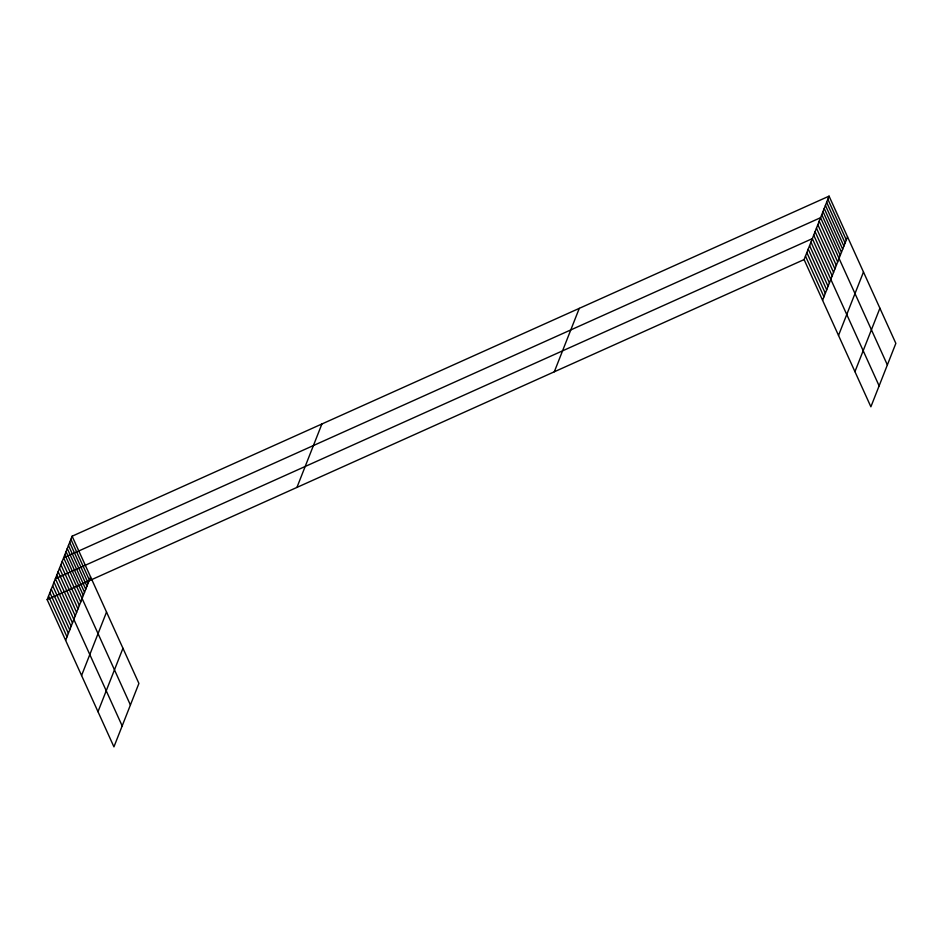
<?xml version="1.0" encoding="UTF-8"?>
<svg xmlns="http://www.w3.org/2000/svg" width="943" height="943" viewBox="0 0 943 943"><rect width="100%" height="100%" fill="white"/><g stroke="black" fill="none" stroke-linecap="round" stroke-linejoin="round"><path stroke-width="1.41" d="M72.116 536.202L138.904 683.427L113.938 746.856L47.15 599.63L72.116 536.202L829.062 196.144L895.85 343.37L870.884 406.798L804.096 259.573L829.062 196.144M65.621 640.356L90.587 576.927M81.57 675.506L106.535 612.078M97.989 711.717L122.955 648.289M296.939 487.413L321.905 423.985M554.307 371.79L579.273 308.361M822.579 300.298L847.533 236.858M838.516 335.437L863.482 272.008M854.947 371.648L879.902 308.22M47.15 599.63L804.096 259.573M827.848 199.221L846.319 239.946M826.634 202.297L845.117 243.023M825.431 205.385L843.902 246.111M824.217 208.462L842.688 249.188M823.003 211.538L841.474 252.264M821.789 214.627L840.26 255.353M887.363 364.929L820.575 217.703L63.629 557.773L130.417 704.999M819.208 221.192L837.679 261.918M817.829 224.682L836.3 265.407M816.461 228.171L834.932 268.896M815.082 231.66L833.553 272.386M813.715 235.149L832.186 275.875M879.124 385.864L812.336 238.638L55.389 578.696L122.177 725.933M810.968 242.127L829.439 282.853M809.589 245.616L828.06 286.342M808.222 249.105L826.693 289.831M806.843 252.594L825.314 293.32M805.475 256.083L823.946 296.809M70.902 539.278L89.373 580.004M69.688 542.366L88.159 583.092M68.474 545.443L86.945 586.169M67.259 548.52L85.742 589.245M66.045 551.608L84.528 592.334M64.843 554.684L83.314 595.41M62.25 561.25L80.733 601.976M60.882 564.739L79.353 605.465M59.503 568.228L77.986 608.954M58.136 571.717L76.607 612.443M56.757 575.206L75.24 615.932M54.01 582.185L72.493 622.91M52.643 585.674L71.114 626.4M51.264 589.163L69.747 629.889M49.896 592.652L68.367 633.378M48.517 596.141L67 636.867"/></g></svg>
